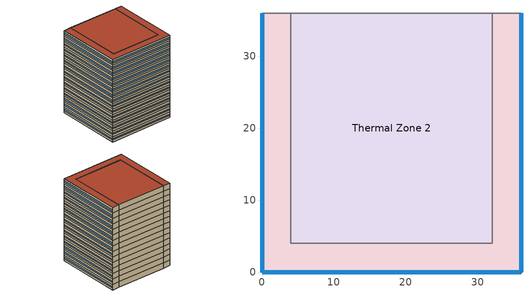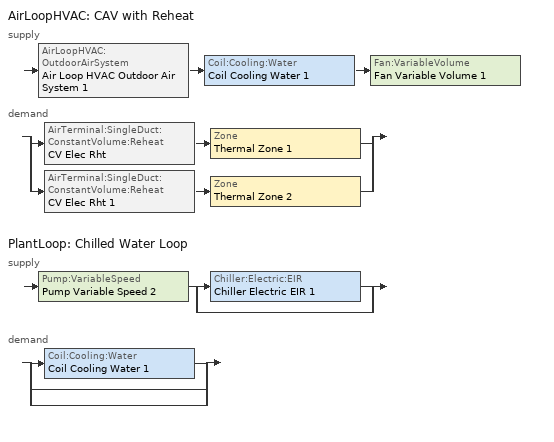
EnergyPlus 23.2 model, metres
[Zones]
Thermal Zone 1
 floor ground (ExtSlabCarpet 4in ClimateZone 1-8): 36,36 36,0 0,0 0,36 4,36 4,4 32,4 32,36 z0
 wall outside (ASHRAE 189.1-2009 ExtWall SteelFrame ClimateZone 1-3): 0,36 0,0 36,0 36,36 z12.19:15.24; 0,36 0,0 36,0 36,36 z15.24:18.29; 0,36 0,0 36,0 36,36 z18.29:21.34; 0,36 0,0 36,0 36,36 z21.34:24.38; 0,36 0,0 36,0 36,36 z24.38:27.43; 0,36 0,0 36,0 36,36 z27.43:30.48; 0,36 0,0 36,0 36,36 z30.48:33.53; 0,36 0,0 36,0 36,36 z33.53:36.58; 0,36 0,0 36,0 36,36 z3.05:6.1; 0,36 0,0 36,0 36,36 z36.58:39.62; 0,36 0,0 36,0 36,36 z39.62:42.67; 0,36 0,0 36,0 36,36 z0:3.05; 0,36 0,0 36,0 36,36 z42.67:45.72; 0,36 0,0 36,0 36,36 z6.1:9.14; 0,36 0,0 36,0 36,36 z9.14:12.19
 wall to Thermal Zone 2 (Interior Wall): 32,36 32,4 4,4 4,36 z12.19:15.24; 32,36 32,4 4,4 4,36 z15.24:18.29; 32,36 32,4 4,4 4,36 z18.29:21.34; 32,36 32,4 4,4 4,36 z0:3.05; 32,36 32,4 4,4 4,36 z21.34:24.38; 32,36 32,4 4,4 4,36 z24.38:27.43; 32,36 32,4 4,4 4,36 z27.43:30.48; 32,36 32,4 4,4 4,36 z30.48:33.53; 32,36 32,4 4,4 4,36 z3.05:6.1; 32,36 32,4 4,4 4,36 z33.53:36.58; 32,36 32,4 4,4 4,36 z36.58:39.62; 32,36 32,4 4,4 4,36 z39.62:42.67; 32,36 32,4 4,4 4,36 z42.67:45.72; 32,36 32,4 4,4 4,36 z6.1:9.14; 32,36 32,4 4,4 4,36 z9.14:12.19
 wall adiabatic (Interior Wall): 36,36 32,36 / 4,36 0,36 z12.19:15.24; 36,36 32,36 / 4,36 0,36 z15.24:18.29; 36,36 32,36 / 4,36 0,36 z18.29:21.34; 36,36 32,36 / 4,36 0,36 z21.34:24.38; 36,36 32,36 / 4,36 0,36 z24.38:27.43; 36,36 32,36 / 4,36 0,36 z27.43:30.48; 36,36 32,36 / 4,36 0,36 z0:3.05; 36,36 32,36 / 4,36 0,36 z30.48:33.53; 36,36 32,36 / 4,36 0,36 z3.05:6.1; 36,36 32,36 / 4,36 0,36 z33.53:36.58; 36,36 32,36 / 4,36 0,36 z36.58:39.62; 36,36 32,36 / 4,36 0,36 z39.62:42.67; 36,36 32,36 / 4,36 0,36 z42.67:45.72; 36,36 32,36 / 4,36 0,36 z6.1:9.14; 36,36 32,36 / 4,36 0,36 z9.14:12.19
 window (ASHRAE 189.1-2009 ExtWindow ClimateZone 3): 36,0.03 36,35.97 / 0.03,0 35.97,0 / 0,35.97 0,0.03 z13.34:14.1; 36,0.03 36,35.97 / 0.03,0 35.97,0 / 0,35.97 0,0.03 z16.38:17.15; 36,0.03 36,35.97 / 0.03,0 35.97,0 / 0,35.97 0,0.03 z19.43:20.19; 36,0.03 36,35.97 / 0.03,0 35.97,0 / 0,35.97 0,0.03 z22.48:23.24; 36,0.03 36,35.97 / 0.03,0 35.97,0 / 0,35.97 0,0.03 z25.53:26.29; 36,0.03 36,35.97 / 0.03,0 35.97,0 / 0,35.97 0,0.03 z28.57:29.34; 36,0.03 36,35.97 / 0.03,0 35.97,0 / 0,35.97 0,0.03 z31.62:32.39; 36,0.03 36,35.97 / 0.03,0 35.97,0 / 0,35.97 0,0.03 z34.67:35.43; 36,0.03 36,35.97 / 0.03,0 35.97,0 / 0,35.97 0,0.03 z4.19:4.95; 36,0.03 36,35.97 / 0.03,0 35.97,0 / 0,35.97 0,0.03 z37.72:38.48; 36,0.03 36,35.97 / 0.03,0 35.97,0 / 0,35.97 0,0.03 z40.77:41.53; 36,0.03 36,35.97 / 0.03,0 35.97,0 / 0,35.97 0,0.03 z1.14:1.91; 36,0.03 36,35.97 / 0.03,0 35.97,0 / 0,35.97 0,0.03 z43.81:44.58; 36,0.03 36,35.97 / 0.03,0 35.97,0 / 0,35.97 0,0.03 z7.24:8; 36,0.03 36,35.97 / 0.03,0 35.97,0 / 0,35.97 0,0.03 z10.29:11.05
 roof outside (ASHRAE 189.1-2009 ExtRoof IEAD ClimateZone 2-5): 36,0 36,36 32,36 32,4 4,4 4,36 0,36 0,0 z45.72
Thermal Zone 2
 floor ground (ExtSlabCarpet 4in ClimateZone 1-8): 32,36 32,4 4,4 4,36 z0
 wall adiabatic (Interior Wall): 32,36 4,36 z9.14:12.19; 32,36 4,36 z12.19:15.24; 32,36 4,36 z0:3.05; 32,36 4,36 z15.24:18.29; 32,36 4,36 z18.29:21.34; 32,36 4,36 z21.34:24.38; 32,36 4,36 z24.38:27.43; 32,36 4,36 z27.43:30.48; 32,36 4,36 z30.48:33.53; 32,36 4,36 z33.53:36.58; 32,36 4,36 z36.58:39.62; 32,36 4,36 z39.62:42.67; 32,36 4,36 z42.67:45.72; 32,36 4,36 z3.05:6.1; 32,36 4,36 z6.1:9.14
 roof outside (ASHRAE 189.1-2009 ExtRoof IEAD ClimateZone 2-5): 32,4 32,36 4,36 4,4 z45.72
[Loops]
AirLoopHVAC 'CAV with Reheat'
 supply: AirLoopHVAC:OutdoorAirSystem 'Air Loop HVAC Outdoor Air System 1' > Coil:Cooling:Water 'Coil Cooling Water 1' > Fan:VariableVolume 'Fan Variable Volume 1'
 demand: split
  | AirTerminal:SingleDuct:ConstantVolume:Reheat 'CV Elec Rht' > Zone 'Thermal Zone 1'
  | AirTerminal:SingleDuct:ConstantVolume:Reheat 'CV Elec Rht 1' > Zone 'Thermal Zone 2'
PlantLoop 'Chilled Water Loop'
 supply: Pump:VariableSpeed 'Pump Variable Speed 2' > split
  | Chiller:Electric:EIR 'Chiller Electric EIR 1'
  | bypass
 demand: split
  | Coil:Cooling:Water 'Coil Cooling Water 1'
  | bypass
  | bypass
[Building]
Building 1
[Site:Location]
WELLINGTON_NZL Design_Conditions: Latitude=-41.3; Longitude=174.78; Time Zone=12; Elevation=67
[SizingPeriod:DesignDay] Day of Month=21; DryBulb Temperature Range Modifier Type=DefaultMultipliers; Humidity Condition Type=Wetbulb; Barometric Pressure=100523; Rain Indicator=No; Snow Indicator=No; Daylight Saving Time Indicator=No
Name | Month | Day Type | Maximum DryBulb Temperature | Daily DryBulb Temperature Range | Wetbulb or DewPoint at Maximum DryBulb | Wind Speed | Wind Direction | Solar Model Indicator | ASHRAE Clear Sky Optical Depth for Beam Irradiance taub | ASHRAE Clear Sky Optical Depth for Diffuse Irradiance taud | Sky Clearness
WELLINGTON Ann Clg .4% Condns WB=>MDB | 2 | SummerDesignDay | 22 | 6 | 19.3 | 8.1 | 0 | ASHRAETau | 0.344 | 2.573
WELLINGTON Ann Htg 99.6% Condns DB | 7 | WinterDesignDay | 1.6 | 0 | 1.6 | 6.4 | 10 | ASHRAEClearSky |  |  | 0
[Material] Thickness=0.248435; Conductivity=2.44812; Thermal Absorptance=0.934002; Solar Absorptance=0.690603
Name | Roughness | Density | Specific Heat | Visible Absorptance
1/2IN Gypsum | Smooth | 784.9 | 830 | 0.4
F16 Acoustic tile | MediumSmooth | 368 | 590 | 0.3
G01a 19mm gypsum board | MediumSmooth | 800 | 1090 | 0.4
M11 100mm lightweight concrete | MediumRough | 1280 | 840 | 0.5
MAT-CC05 4 HW CONCRETE | Rough | 2240 | 836.8 | 0.85
Metal Decking | MediumSmooth | 7680 | 418.4 | 0.6
Roof Insulation [21]; Wall Insulation [33] | MediumRough | 265 | 836.8 | 0.7
Roof Membrane | VeryRough | 1121.29 | 1460 | 0.7
[Material:NoMass] Roughness=Smooth; Thermal Resistance=0.1; Thermal Absorptance=0.934002; Solar Absorptance=0.690603
Name | Visible Absorptance
CP02 CARPET PAD | 0.8
MAT-SHEATH | 0.7
[Material:AirGap]
Name | Thermal Resistance
F04 Wall air space resistance | 0.15
F05 Ceiling air space resistance | 0.18
[WindowMaterial:Glazing]
Theoretical Glass [202]: Optical Data Type=SpectralAverage; Thickness=0.003; Solar Transmittance at Normal Incidence=0.2325; Front Side Solar Reflectance at Normal Incidence=0.7175; Back Side Solar Reflectance at Normal Incidence=0; Visible Transmittance at Normal Incidence=0.3192; Front Side Visible Reflectance at Normal Incidence=0.6308; Back Side Visible Reflectance at Normal Incidence=0; Infrared Transmittance at Normal Incidence=0; Front Side Infrared Hemispherical Emissivity=0.9; Back Side Infrared Hemispherical Emissivity=0.9; Conductivity=0.0192; Dirt Correction Factor for Solar and Visible Transmittance=1; Solar Diffusing=No
[WindowMaterial:Blind]
Window Material Blind 1: Slat Orientation=Horizontal; Slat Width=0.025; Slat Separation=0.01875; Slat Thickness=0.001; Slat Angle=45; Slat Conductivity=221; Slat Beam Solar Transmittance=0; Front Side Slat Beam Solar Reflectance=0.5; Back Side Slat Beam Solar Reflectance=0.5; Slat Diffuse Solar Transmittance=0; Front Side Slat Diffuse Solar Reflectance=0.5; Back Side Slat Diffuse Solar Reflectance=0.5; Slat Beam Visible Transmittance=0; Front Side Slat Beam Visible Reflectance=0.5; Back Side Slat Beam Visible Reflectance=0.5; Slat Diffuse Visible Transmittance=0; Front Side Slat Diffuse Visible Reflectance=0.5; Back Side Slat Diffuse Visible Reflectance=0.5; Slat Infrared Hemispherical Transmittance=0; Front Side Slat Infrared Hemispherical Emissivity=0.9; Back Side Slat Infrared Hemispherical Emissivity=0.9; Blind to Glass Distance=0.05; Blind Top Opening Multiplier=0.5; Blind Bottom Opening Multiplier=0.5; Blind Left Side Opening Multiplier=0.5; Blind Right Side Opening Multiplier=0.5; Minimum Slat Angle=0; Maximum Slat Angle=180
[Construction]
ASHRAE 189.1-2009 ExtWindow ClimateZone 3 - With Shade: Theoretical Glass [202], Window Material Blind 1
ASHRAE 189.1-2009 ExtRoof IEAD ClimateZone 2-5: Roof Membrane, Roof Insulation [21], Metal Decking
ASHRAE 189.1-2009 ExtWall SteelFrame ClimateZone 1-3: MAT-SHEATH, Wall Insulation [33], 1/2IN Gypsum
ASHRAE 189.1-2009 ExtWindow ClimateZone 3: Theoretical Glass [202]
ExtSlabCarpet 4in ClimateZone 1-8: MAT-CC05 4 HW CONCRETE, CP02 CARPET PAD
Interior Ceiling: M11 100mm lightweight concrete, F05 Ceiling air space resistance, F16 Acoustic tile
Interior Floor: F16 Acoustic tile, F05 Ceiling air space resistance, M11 100mm lightweight concrete
Interior Wall: G01a 19mm gypsum board, F04 Wall air space resistance, G01a 19mm gypsum board
[Zone] Part of Total Floor Area=Yes
Name | Floor Area
Thermal Zone 1 | 6000
Thermal Zone 2 | 13440
[WindowShadingControl] Zone=Thermal Zone 1; Shading Type=InteriorBlind; Construction with Shading=ASHRAE 189.1-2009 ExtWindow ClimateZone 3 - With Shade; Shading Control Type=OnIfHighSolarOnWindow; Setpoint=50; Shading Control Is Scheduled=NO; Glare Control Is Active=NO; Type of Slat Angle Control for Blinds=FixedSlatAngle; Multiple Surface Control Type=Group
Name | Fenestration Surface 1 | Fenestration Surface 2 | Fenestration Surface 3 | Fenestration Surface 4 | Fenestration Surface 5 | Fenestration Surface 6 | Fenestration Surface 7 | Fenestration Surface 8 | Fenestration Surface 9 | Fenestration Surface 10
INCIDENT SOLAR ON BLIND-Thermal Zone 1_G2 | Sub Surface 23 | Sub Surface 24 | Sub Surface 20 | Sub Surface 21 | Sub Surface 19 | Sub Surface 16 | Sub Surface 17 | Sub Surface 18 | Sub Surface 14 | Sub Surface 13
INCIDENT SOLAR ON BLIND-Thermal Zone 1_G3 | Sub Surface 15 | Sub Surface 10 | Sub Surface 11 | Sub Surface 12 | Sub Surface 40 | Sub Surface 41 | Sub Surface 42 | Sub Surface 7 | Sub Surface 8 | Sub Surface 9
INCIDENT SOLAR ON BLIND-Thermal Zone 1_G4 | Sub Surface 5 | Sub Surface 4 | Sub Surface 6 | Sub Surface 44 | Sub Surface 1 | Sub Surface 2 | Sub Surface 3 | Sub Surface 43 | Sub Surface 45 | Sub Surface 38
INCIDENT SOLAR ON BLIND-Thermal Zone 1_G5 | Sub Surface 37 | Sub Surface 39 | Sub Surface 34 | Sub Surface 35 | Sub Surface 36
INCIDENT SOLAR ON BLIND-Thermal Zone 1 | Sub Surface 32 | Sub Surface 31 | Sub Surface 33 | Sub Surface 28 | Sub Surface 29 | Sub Surface 30 | Sub Surface 25 | Sub Surface 26 | Sub Surface 27 | Sub Surface 22
[InternalMass]
Name | Construction | Zone or ZoneList | Surface Area
Merged Surface 10 - Surface 31; Merged Surface 100 - Surface 121; Merged Surface 130 - Surface 151; Merged Surface 160 - Surface 181; Merged Surface 190 - Surface 211; Merged Surface 220 - Surface 241; Merged Surface 250 - Surface 271; Merged Surface 280 - Surface 301; Merged Surface 310 - Surface 331; Merged Surface 340 - Surface 361; Merged Surface 370 - Surface 391; Merged Surface 40 - Surface 61; Merged Surface 400 - Surface 421; Merged Surface 70 - Surface 91 | Interior Ceiling | Thermal Zone 1 | 400
Merged Surface 101 - Surface 76 | Interior Floor | Thermal Zone 2 | 896
Merged Surface 106 - Surface 131; Merged Surface 136 - Surface 161; Merged Surface 16 - Surface 41; Merged Surface 166 - Surface 191; Merged Surface 196 - Surface 221; Merged Surface 226 - Surface 251; Merged Surface 256 - Surface 281; Merged Surface 286 - Surface 311; Merged Surface 316 - Surface 341; Merged Surface 346 - Surface 371; Merged Surface 376 - Surface 401; Merged Surface 406 - Surface 431; Merged Surface 46 - Surface 71 | Interior Ceiling | Thermal Zone 2 | 896
[People] Number of People Calculation Method=People; Number of People=18.3848; Fraction Radiant=0.3; Activity Level Schedule=SmallHotel Activity
Name | Zone or ZoneList or Space or SpaceList | Number of People Schedule | People per Floor Area
Corridor_People | Thermal Zone 2 | Corridor_Occupancy_Schedule | 0.01
GuestRoom_People | Thermal Zone 1 | Guestroom_Occupancy_Schedule | 0.04
[Lights] Fraction Replaceable=1; EndUse Subcategory=General
Name | Zone or ZoneList or Space or SpaceList | Schedule | Design Level Calculation Method | Watts per Zone Floor Area | Lighting Level
GuestRooms_Lights | Thermal Zone 1 | Lighting Schedule | Watts/Area | 1
Corridors_Lights | Thermal Zone 2 | Lighting Schedule | Watts/Area | 1
189.1-2009 - SmHotel - GuestRoom - CZ1-3 Lights 1; 189.1-2009 - SmHotel - GuestRoom - CZ1-3 Lights 10; 189.1-2009 - SmHotel - GuestRoom - CZ1-3 Lights 11; 189.1-2009 - SmHotel - GuestRoom - CZ1-3 Lights 12; 189.1-2009 - SmHotel - GuestRoom - CZ1-3 Lights 13; 189.1-2009 - SmHotel - GuestRoom - CZ1-3 Lights 14; 189.1-2009 - SmHotel - GuestRoom - CZ1-3 Lights 15; 189.1-2009 - SmHotel - GuestRoom - CZ1-3 Lights 2; 189.1-2009 - SmHotel - GuestRoom - CZ1-3 Lights 3; 189.1-2009 - SmHotel - GuestRoom - CZ1-3 Lights 4; 189.1-2009 - SmHotel - GuestRoom - CZ1-3 Lights 5; 189.1-2009 - SmHotel - GuestRoom - CZ1-3 Lights 6; 189.1-2009 - SmHotel - GuestRoom - CZ1-3 Lights 7; 189.1-2009 - SmHotel - GuestRoom - CZ1-3 Lights 8; 189.1-2009 - SmHotel - GuestRoom - CZ1-3 Lights 9 | Thermal Zone 1 | SmallHotel GuestRoom Light | LightingLevel |  | 4262.51
189.1-2009 - SmHotel - Corridor - CZ1-3 Lights 1; 189.1-2009 - SmHotel - Corridor - CZ1-3 Lights 10; 189.1-2009 - SmHotel - Corridor - CZ1-3 Lights 11; 189.1-2009 - SmHotel - Corridor - CZ1-3 Lights 12; 189.1-2009 - SmHotel - Corridor - CZ1-3 Lights 13; 189.1-2009 - SmHotel - Corridor - CZ1-3 Lights 14; 189.1-2009 - SmHotel - Corridor - CZ1-3 Lights 15; 189.1-2009 - SmHotel - Corridor - CZ1-3 Lights 2; 189.1-2009 - SmHotel - Corridor - CZ1-3 Lights 3; 189.1-2009 - SmHotel - Corridor - CZ1-3 Lights 4; 189.1-2009 - SmHotel - Corridor - CZ1-3 Lights 5; 189.1-2009 - SmHotel - Corridor - CZ1-3 Lights 6; 189.1-2009 - SmHotel - Corridor - CZ1-3 Lights 7; 189.1-2009 - SmHotel - Corridor - CZ1-3 Lights 8; 189.1-2009 - SmHotel - Corridor - CZ1-3 Lights 9 | Thermal Zone 2 | SmallHotel Bldg Light | LightingLevel |  | 4340.01
[ElectricEquipment] EndUse Subcategory=General
Name | Zone or ZoneList or Space or SpaceList | Schedule | Design Level Calculation Method | Design Level
GuestRooms_Plugs | Thermal Zone 1 | PlugLoad Schedule | Watts/Area
Corridors_Plugs | Thermal Zone 2 | PlugLoad Schedule | Watts/Area
189.1-2009 - SmHotel - GuestRoom - CZ1-3 Electric Equipment 1; 189.1-2009 - SmHotel - GuestRoom - CZ1-3 Electric Equipment 10; 189.1-2009 - SmHotel - GuestRoom - CZ1-3 Electric Equipment 11; 189.1-2009 - SmHotel - GuestRoom - CZ1-3 Electric Equipment 12; 189.1-2009 - SmHotel - GuestRoom - CZ1-3 Electric Equipment 13; 189.1-2009 - SmHotel - GuestRoom - CZ1-3 Electric Equipment 14; 189.1-2009 - SmHotel - GuestRoom - CZ1-3 Electric Equipment 15; 189.1-2009 - SmHotel - GuestRoom - CZ1-3 Electric Equipment 2; 189.1-2009 - SmHotel - GuestRoom - CZ1-3 Electric Equipment 3; 189.1-2009 - SmHotel - GuestRoom - CZ1-3 Electric Equipment 4; 189.1-2009 - SmHotel - GuestRoom - CZ1-3 Electric Equipment 5; 189.1-2009 - SmHotel - GuestRoom - CZ1-3 Electric Equipment 6; 189.1-2009 - SmHotel - GuestRoom - CZ1-3 Electric Equipment 7; 189.1-2009 - SmHotel - GuestRoom - CZ1-3 Electric Equipment 8; 189.1-2009 - SmHotel - GuestRoom - CZ1-3 Electric Equipment 9 | Thermal Zone 1 | SmallHotel GuestRoom Equip | EquipmentLevel | 2927.78
[ZoneInfiltration:DesignFlowRate] Design Flow Rate Calculation Method=Flow/Zone
Name | Zone or ZoneList or Space or SpaceList | Schedule | Design Flow Rate
Infiltration_GuestRooms | Thermal Zone 1 | DynamicInfiltrationSchedule
Infiltration_Corridors | Thermal Zone 2 | DynamicInfiltrationSchedule
189.1-2009 - SmHotel - GuestRoom - CZ1-3 Infiltration 1; 189.1-2009 - SmHotel - GuestRoom - CZ1-3 Infiltration 10; 189.1-2009 - SmHotel - GuestRoom - CZ1-3 Infiltration 11; 189.1-2009 - SmHotel - GuestRoom - CZ1-3 Infiltration 12; 189.1-2009 - SmHotel - GuestRoom - CZ1-3 Infiltration 13; 189.1-2009 - SmHotel - GuestRoom - CZ1-3 Infiltration 14; 189.1-2009 - SmHotel - GuestRoom - CZ1-3 Infiltration 15; 189.1-2009 - SmHotel - GuestRoom - CZ1-3 Infiltration 2; 189.1-2009 - SmHotel - GuestRoom - CZ1-3 Infiltration 3; 189.1-2009 - SmHotel - GuestRoom - CZ1-3 Infiltration 4; 189.1-2009 - SmHotel - GuestRoom - CZ1-3 Infiltration 5; 189.1-2009 - SmHotel - GuestRoom - CZ1-3 Infiltration 6; 189.1-2009 - SmHotel - GuestRoom - CZ1-3 Infiltration 8; 189.1-2009 - SmHotel - GuestRoom - CZ1-3 Infiltration 9 | Thermal Zone 1 | SmallHotel Infil Half On | 0.0994992
189.1-2009 - SmHotel - GuestRoom - CZ1-3 Infiltration 7 | Thermal Zone 1 | SmallHotel Infil Half On | 0.220403
189.1-2009 - SmHotel - Corridor - CZ1-3 Infiltration 1; 189.1-2009 - SmHotel - Corridor - CZ1-3 Infiltration 10; 189.1-2009 - SmHotel - Corridor - CZ1-3 Infiltration 11; 189.1-2009 - SmHotel - Corridor - CZ1-3 Infiltration 12; 189.1-2009 - SmHotel - Corridor - CZ1-3 Infiltration 13; 189.1-2009 - SmHotel - Corridor - CZ1-3 Infiltration 14; 189.1-2009 - SmHotel - Corridor - CZ1-3 Infiltration 15; 189.1-2009 - SmHotel - Corridor - CZ1-3 Infiltration 2; 189.1-2009 - SmHotel - Corridor - CZ1-3 Infiltration 3; 189.1-2009 - SmHotel - Corridor - CZ1-3 Infiltration 4; 189.1-2009 - SmHotel - Corridor - CZ1-3 Infiltration 5; 189.1-2009 - SmHotel - Corridor - CZ1-3 Infiltration 6; 189.1-2009 - SmHotel - Corridor - CZ1-3 Infiltration 8; 189.1-2009 - SmHotel - Corridor - CZ1-3 Infiltration 9 | Thermal Zone 2 | SmallHotel Infil Half On | 0
189.1-2009 - SmHotel - Corridor - CZ1-3 Infiltration 7 | Thermal Zone 2 | SmallHotel Infil Half On | 0.270825
[DesignSpecification:OutdoorAir] Outdoor Air Method=Sum; Outdoor Air Flow per Zone=0; Outdoor Air Flow Air Changes per Hour=0
Name | Outdoor Air Flow per Person | Outdoor Air Flow per Zone Floor Area
189.1-2009 - SmHotel - GuestRoom - CZ1-3 Ventilation | 0.00707921 | 0
189.1-2009 - SmHotel - Corridor - CZ1-3 Ventilation | 0 | 0.000254
[DesignSpecification:ZoneAirDistribution] Zone Air Distribution Effectiveness in Cooling Mode=1; Zone Air Distribution Effectiveness in Heating Mode=1
Thermal Zone 1 Design Spec Zone Air Dist; Thermal Zone 2 Design Spec Zone Air Dist
[Sizing:Zone] Zone Cooling Design Supply Air Temperature Input Method=SupplyAirTemperature; Zone Cooling Design Supply Air Temperature=14; Zone Cooling Design Supply Air Temperature Difference=11.11; Zone Heating Design Supply Air Temperature Input Method=SupplyAirTemperature; Zone Heating Design Supply Air Temperature=40; Zone Heating Design Supply Air Temperature Difference=11.11; Zone Cooling Design Supply Air Humidity Ratio=0.0085; Zone Heating Design Supply Air Humidity Ratio=0.008; Cooling Design Air Flow Method=DesignDay; Cooling Design Air Flow Rate=0; Cooling Minimum Air Flow per Zone Floor Area=0.000762; Cooling Minimum Air Flow=0; Cooling Minimum Air Flow Fraction=0; Heating Design Air Flow Method=DesignDay; Heating Design Air Flow Rate=0; Heating Maximum Air Flow per Zone Floor Area=0.002032; Heating Maximum Air Flow=0.141576; Heating Maximum Air Flow Fraction=0.3; Account for Dedicated Outdoor Air System=No; Dedicated Outdoor Air System Control Strategy=NeutralSupplyAir; Dedicated Outdoor Air Low Setpoint Temperature for Design=autosize; Dedicated Outdoor Air High Setpoint Temperature for Design=autosize; Zone Load Sizing Method=Sensible Load Only No Latent Load; Zone Latent Cooling Design Supply Air Humidity Ratio Input Method=HumidityRatioDifference; Zone Cooling Design Supply Air Humidity Ratio Difference=0.005; Zone Latent Heating Design Supply Air Humidity Ratio Input Method=HumidityRatioDifference; Zone Humidification Design Supply Air Humidity Ratio Difference=0.005
Name | Design Specification Outdoor Air Object | Design Specification Zone Air Distribution Object
Thermal Zone 1 | 189.1-2009 - SmHotel - GuestRoom - CZ1-3 Ventilation | Thermal Zone 1 Design Spec Zone Air Dist
Thermal Zone 2 | 189.1-2009 - SmHotel - Corridor - CZ1-3 Ventilation | Thermal Zone 2 Design Spec Zone Air Dist
[Sizing:System]
CAV with Reheat: Type of Load to Size On=Sensible; Design Outdoor Air Flow Rate=Autosize; Central Heating Maximum System Air Flow Ratio=0.3; Preheat Design Temperature=7; Preheat Design Humidity Ratio=0.008; Precool Design Temperature=20; Precool Design Humidity Ratio=0.008; Central Cooling Design Supply Air Temperature=20; Central Heating Design Supply Air Temperature=20; Type of Zone Sum to Use=NonCoincident; 100 Outdoor Air in Cooling=Yes; 100 Outdoor Air in Heating=Yes; Central Cooling Design Supply Air Humidity Ratio=0.0085; Central Heating Design Supply Air Humidity Ratio=0.008; Cooling Supply Air Flow Rate Method=DesignDay; Cooling Supply Air Flow Rate=0; Cooling Supply Air Flow Rate Per Floor Area=0.00996765; Cooling Fraction of Autosized Cooling Supply Air Flow Rate=1; Cooling Supply Air Flow Rate Per Unit Cooling Capacity=3.94755e-05; Heating Supply Air Flow Rate Method=DesignDay; Heating Supply Air Flow Rate=0; Heating Supply Air Flow Rate Per Floor Area=0.00996765; Heating Fraction of Autosized Heating Supply Air Flow Rate=1; Heating Fraction of Autosized Cooling Supply Air Flow Rate=1; Heating Supply Air Flow Rate Per Unit Heating Capacity=3.15882e-05; System Outdoor Air Method=ZoneSum; Zone Maximum Outdoor Air Fraction=1; Cooling Design Capacity Method=CoolingDesignCapacity; Cooling Design Capacity=Autosize; Cooling Design Capacity Per Floor Area=234.7; Fraction of Autosized Cooling Design Capacity=1; Heating Design Capacity Method=HeatingDesignCapacity; Heating Design Capacity=Autosize; Heating Design Capacity Per Floor Area=157; Fraction of Autosized Heating Design Capacity=1; Central Cooling Capacity Control Method=OnOff
[Sizing:Plant]
Chilled Water Loop: Loop Type=Cooling; Design Loop Exit Temperature=7.22; Loop Design Temperature Difference=6.67; Sizing Option=NonCoincident; Zone Timesteps in Averaging Window=1; Coincident Sizing Factor Mode=None
[ZoneControl:Thermostat]
Name | Zone or ZoneList | Control Type Schedule | Control 1
Thermal Zone 1 Thermostat | Thermal Zone 1 | Thermal Zone 1 Thermostat Schedule | Thermal Zone 1 Thermostat
Thermal Zone 2 Thermostat | Thermal Zone 2 | Thermal Zone 2 Thermostat Schedule | Thermal Zone 2 Thermostat
[ThermostatSetpoint:DualSetpoint]
Name | Heating Setpoint Temperature Schedule | Cooling Setpoint Temperature Schedule
Thermal Zone 1 Thermostat | HTGSETP_SCH_TZ1 | CLGSETP_SCH_TZ1
Thermal Zone 2 Thermostat | HTGSETP_SCH_TZ2 | CLGSETP_SCH_TZ2
[AirTerminal:SingleDuct:ConstantVolume:Reheat] Availability Schedule=Always On Discrete hvac_library; Maximum Air Flow Rate=Autosize; Maximum Hot Water or Steam Flow Rate=Autosize; Minimum Hot Water or Steam Flow Rate=0; Convergence Tolerance=0.001; Maximum Reheat Air Temperature=35
Name | Reheat Coil
CV Elec Rht | CV Elec Rht Coil
CV Elec Rht 1 | CV Elec Rht Coil 1
[Zone equipment]
Thermal Zone 1: CV Elec Rht
Thermal Zone 2: CV Elec Rht 1
[Fan:VariableVolume]
Fan Variable Volume 1: Availability Schedule=Always On Discrete; Fan Total Efficiency=0.6045; Pressure Rise=500; Maximum Flow Rate=AutoSize; Fan Power Minimum Flow Rate Input Method=FixedFlowRate; Fan Power Minimum Flow Fraction=0; Fan Power Minimum Air Flow Rate=0.135; Motor Efficiency=0.93; Motor In Airstream Fraction=1; Fan Power Coefficient 1=0.0407599; Fan Power Coefficient 2=0.088045; Fan Power Coefficient 3=-0.0729261; Fan Power Coefficient 4=0.94374; Fan Power Coefficient 5=0
[Coil:Cooling:Water]
Coil Cooling Water 1: Availability Schedule=Always On Discrete; Design Water Flow Rate=Autosize; Design Air Flow Rate=Autosize; Design Inlet Water Temperature=Autosize; Design Inlet Air Temperature=Autosize; Design Outlet Air Temperature=Autosize; Design Inlet Air Humidity Ratio=Autosize; Design Outlet Air Humidity Ratio=Autosize; Type of Analysis=SimpleAnalysis; Heat Exchanger Configuration=CrossFlow
[Coil:Heating:Electric] Availability Schedule=Always On Discrete hvac_library; Efficiency=1; Nominal Capacity=Autosize
CV Elec Rht Coil; CV Elec Rht Coil 1
[Controller:WaterCoil]
Controller Water Coil 2: Control Variable=Temperature; Action=Reverse; Actuator Variable=Flow; Controller Convergence Tolerance=Autosize; Maximum Actuated Flow=Autosize; Minimum Actuated Flow=0
[Controller:OutdoorAir]
Controller Outdoor Air 1: Minimum Outdoor Air Flow Rate=0; Maximum Outdoor Air Flow Rate=Autosize; Economizer Control Type=NoEconomizer; Economizer Control Action Type=ModulateFlow; Economizer Maximum Limit DryBulb Temperature=28; Economizer Maximum Limit Enthalpy=64000; Economizer Minimum Limit DryBulb Temperature=-100; Lockout Type=NoLockout; Minimum Limit Type=FixedMinimum; Mechanical Ventilation Controller=Controller Mechanical Ventilation 1; High Humidity Control=No; Control High Indoor Humidity Based on Outdoor Humidity Ratio=Yes; Heat Recovery Bypass Control Type=BypassWhenWithinEconomizerLimits
[Controller:MechanicalVentilation]
Controller Mechanical Ventilation 1: Availability Schedule=Always On Discrete; Demand Controlled Ventilation=No; System Outdoor Air Method=ZoneSum; Zone or ZoneList 1=Thermal Zone 1; Design Specification Outdoor Air Object Name 1=189.1-2009 - SmHotel - GuestRoom - CZ1-3 Ventilation; Design Specification Zone Air Distribution Object Name 1=Thermal Zone 1 Design Spec Zone Air Dist; Zone or ZoneList 2=Thermal Zone 2; Design Specification Outdoor Air Object Name 2=189.1-2009 - SmHotel - Corridor - CZ1-3 Ventilation; Design Specification Zone Air Distribution Object Name 2=Thermal Zone 2 Design Spec Zone Air Dist
[AirLoopHVAC]
CAV with Reheat: Design Supply Air Flow Rate=AutoSize
[Pump:VariableSpeed]
Pump Variable Speed 2: Design Maximum Flow Rate=Autosize; Design Pump Head=179352; Design Power Consumption=Autosize; Motor Efficiency=0.9; Fraction of Motor Inefficiencies to Fluid Stream=0; Coefficient 1 of the Part Load Performance Curve=0; Coefficient 2 of the Part Load Performance Curve=1; Coefficient 3 of the Part Load Performance Curve=0; Coefficient 4 of the Part Load Performance Curve=0; Design Minimum Flow Rate=0; Pump Control Type=Intermittent; Skin Loss Radiative Fraction=0.5; Design Power Sizing Method=PowerPerFlowPerPressure; Design Electric Power per Unit Flow Rate=348701.1; Design Shaft Power per Unit Flow Rate per Unit Head=1.28205; Design Minimum Flow Rate Fraction=0
[Chiller:Electric:EIR]
Chiller Electric EIR 1: Reference Capacity=Autosize; Reference COP=5.5; Reference Leaving Chilled Water Temperature=7.5; Reference Entering Condenser Fluid Temperature=29.4; Reference Chilled Water Flow Rate=Autosize; Reference Condenser Fluid Flow Rate=Autosize; Cooling Capacity Function of Temperature Curve=Curve Biquadratic 1; Electric Input to Cooling Output Ratio Function of Temperature Curve=Curve Biquadratic 2; Electric Input to Cooling Output Ratio Function of Part Load Ratio Curve=Curve Quadratic 1; Minimum Part Load Ratio=0.1; Maximum Part Load Ratio=1; Optimum Part Load Ratio=1; Minimum Unloading Ratio=0.2; Condenser Type=AirCooled; Condenser Fan Power Ratio=0; Fraction of Compressor Electric Consumption Rejected by Condenser=1; Leaving Chilled Water Lower Temperature Limit=2; Chiller Flow Mode=NotModulated; Sizing Factor=1; EndUse Subcategory=General
[PlantLoop]
Chilled Water Loop: Fluid Type=Water; Plant Equipment Operation Scheme=Chilled Water Loop Operation Schemes; Maximum Loop Temperature=100; Minimum Loop Temperature=0; Maximum Loop Flow Rate=Autosize; Minimum Loop Flow Rate=0; Plant Loop Volume=Autocalculate; Load Distribution Scheme=Optimal; Plant Loop Demand Calculation Scheme=SingleSetpoint
[PlantEquipmentList]
Chilled Water Loop Cooling Equipment List: Chiller Electric EIR 1
[PlantEquipmentOperation:CoolingLoad]
Chilled Water Loop Cooling Operation Scheme: Load Range 1 Lower Limit=0; Load Range 1 Upper Limit=1000000000; Range 1 Equipment List=Chilled Water Loop Cooling Equipment List
[PlantEquipmentOperationSchemes]
Chilled Water Loop Operation Schemes: Control Scheme 1=Chilled Water Loop Cooling Operation Scheme; Control Scheme 1 Schedule=Always On Discrete
[AvailabilityManager:Scheduled] Schedule=Always On Discrete
CAV with Reheat Availability Manager; Air Loop HVAC Outdoor Air System 1 Availability Manager
[SetpointManager:Scheduled] Control Variable=Temperature
Name | Schedule
Scheduled Deck Temp | Deck Temperature
Scheduled CHW Temp | Chilled Water Temperature
[SetpointManager:MixedAir] Control Variable=Temperature
Node 10 OS Default SPM; Node 11 OS Default SPM
[PythonPlugin:SearchPaths]
EnergyEconomics_Plugin_1: Add Current Working Directory to Search Path=Yes; Add Input File Directory to Search Path=Yes; Add epin Environment Variable to Search Path=Yes; Search Path 1=C:/Users/wanimh/PyCharmProjects/pythonProject/.venv/Scripts
[PythonPlugin:Instance]
ManyObjectiveOptimization: Run During Warmup Days=No; Python Module=SixSigma; Plugin Class=AllEnergyMeasures
[PythonPlugin:Variables]
Name | Variable Name 1 | Variable Name 2 | Variable Name 3 | Variable Name 4 | Variable Name 5 | Variable Name 6 | Variable Name 7 | Variable Name 8 | Variable Name 9 | Variable Name 10
GlobalVariables7 | Surface_1_Interior_Heat_Transfer_Coefficient | Surface_1_Exterior_Heat_Transfer_Coefficient
GlobalVariables6 | InfiltrationRateGuestRooms | InfiltrationRateCorridors | Infiltration_GuestRooms | Infiltration_Corridors | Guestroom Occupancy | Corridor Occupancy
GlobalVariables5 | LightingPowerDensityCorridors | LightingPowerDensityGuestRooms | GuestRooms | Corridors | GuestRooms_Lights | Corridors_Lights | PlugLoadPowerDensityGuestRooms | PlugLoadPowerDensityCorridors | GuestRooms_Plugs | Corridors_Plugs
GlobalVariables2 | Sub_Surface_17_Shading_Deploy_Status | Sub_Surface_18_Shading_Deploy_Status | Sub_Surface_19_Shading_Deploy_Status | Sub_Surface_20_Shading_Deploy_Status | Sub_Surface_21_Shading_Deploy_Status | Sub_Surface_22_Shading_Deploy_Status | Sub_Surface_23_Shading_Deploy_Status | Sub_Surface_24_Shading_Deploy_Status | Sub_Surface_25_Shading_Deploy_Status | Sub_Surface_26_Shading_Deploy_Status
GlobalVariables3 | Sub_Surface_27_Shading_Deploy_Status | Sub_Surface_28_Shading_Deploy_Status | Sub_Surface_29_Shading_Deploy_Status | Sub_Surface_30_Shading_Deploy_Status | Sub_Surface_31_Shading_Deploy_Status | Sub_Surface_33_Shading_Deploy_Status | Sub_Surface_34_Shading_Deploy_Status | Sub_Surface_35_Shading_Deploy_Status | Sub_Surface_36_Shading_Deploy_Status | Sub_Surface_37_Shading_Deploy_Status
GlobalVariables4 | Sub_Surface_38_Shading_Deploy_Status | Sub_Surface_39_Shading_Deploy_Status | Sub_Surface_40_Shading_Deploy_Status | Sub_Surface_41_Shading_Deploy_Status | Sub_Surface_42_Shading_Deploy_Status | Sub_Surface_43_Shading_Deploy_Status | Sub_Surface_44_Shading_Deploy_Status | Sub_Surface_45_Shading_Deploy_Status
GlobalVariables1 | Sub_Surface_9_Shading_Deploy_Status | Sub_Surface_3_Shading_Deploy_Status | Sub_Surface_4_Shading_Deploy_Status | Sub_Surface_10_Shading_Deploy_Status | Sub_Surface_11_Shading_Deploy_Status | Sub_Surface_12_Shading_Deploy_Status | Sub_Surface_13_Shading_Deploy_Status | Sub_Surface_14_Shading_Deploy_Status | Sub_Surface_15_Shading_Deploy_Status | Sub_Surface_16_Shading_Deploy_Status
GlobalVariables | Heating Setpoint | Cooling Setpoint | Sub_Surface_1_Shading_Deploy_Status | IncidentAngle | Sub_Surface_2_Shading_Deploy_Status | Sub_Surface_32_Shading_Deploy_Status | Sub_Surface_5_Shading_Deploy_Status | Sub_Surface_6_Shading_Deploy_Status | Sub_Surface_7_Shading_Deploy_Status | Sub_Surface_8_Shading_Deploy_Status
[PythonPlugin:OutputVariable] Type of Data in Variable=Averaged; Update Frequency=ZoneTimestep
Name | Python Plugin Variable | Units
GuestRoomOccupancy | Guestroom Occupancy
CorridorOccupancy | Corridor Occupancy
Lighting Power Density TZ-1 | LightingPowerDensityGuestRooms
Lighting Power Density TZ-2 | LightingPowerDensityCorridors
Electric Plug Load Density TZ-1 | PlugLoadPowerDensityGuestRooms
Electric Plug Load Density TZ-2 | PlugLoadPowerDensityCorridors
Shading Control Status9 | Sub_Surface_9_Shading_Deploy_Status
Shading Control Status3 | Sub_Surface_3_Shading_Deploy_Status
Shading Control Status4 | Sub_Surface_4_Shading_Deploy_Status
Shading Control Status10 | Sub_Surface_10_Shading_Deploy_Status
Shading Control Status11 | Sub_Surface_11_Shading_Deploy_Status
Shading Control Status12 | Sub_Surface_12_Shading_Deploy_Status
Shading Control Status13 | Sub_Surface_13_Shading_Deploy_Status
Shading Control Status14 | Sub_Surface_14_Shading_Deploy_Status
Shading Control Status15 | Sub_Surface_15_Shading_Deploy_Status
Shading Control Status16 | Sub_Surface_16_Shading_Deploy_Status
Shading Control Status5 | Sub_Surface_5_Shading_Deploy_Status
Shading Control Status6 | Sub_Surface_6_Shading_Deploy_Status
Shading Control Status7 | Sub_Surface_7_Shading_Deploy_Status
Shading Control Status8 | Sub_Surface_8_Shading_Deploy_Status
Shading Control Status2 | Sub_Surface_2_Shading_Deploy_Status
Shading Control Status32 | Sub_Surface_32_Shading_Deploy_Status
Shading Control Status1 | Sub_Surface_1_Shading_Deploy_Status
Sub Surface Incident Angle | IncidentAngle | deg
HeatingSetpointOutput | Heating Setpoint
CoolingSetpointOutput | Cooling Setpoint
[Schedule:Day:Interval]
SmallHotel GuestRoom Light Default Schedule: No, 01:00, 0.22, 02:00, 0.17, 05:00, 0.11, 06:00, 0.22, 07:00, 0.44, 08:00, 0.56, 10:00, 0.44, 18:00, 0.28, 19:00, 0.67, 20:00, 0.89, 21:00, 1, 22:00, 0.89, 23:00, 0.67, 24:00, 0.33
SmallHotel GuestRoom Light Rule 1 Day Schedule: No, 02:00, 0.26, 06:00, 0.11, 08:00, 0.41, 10:00, 0.56, 11:00, 0.41, 18:00, 0.33, 19:00, 0.85, 22:00, 1, 23:00, 0.85, 24:00, 0.41
SmallHotel GuestRoom Light Summer Design Day; SmallHotel Bldg Light Summer Design Day; SmallHotel GuestRoom Equip Summer Design Day: No, 24:00, 1
SmallHotel GuestRoom Light Winter Design Day; SmallHotel Bldg Light Winter Design Day; SmallHotel GuestRoom Equip Winter Design Day: No, 24:00, 0
SmallHotel Bldg Light Default Schedule: No, 01:00, 0.2, 02:00, 0.15, 05:00, 0.1, 06:00, 0.2, 07:00, 0.4, 08:00, 0.5, 10:00, 0.4, 18:00, 0.25, 19:00, 0.6, 20:00, 0.8, 21:00, 0.9, 22:00, 0.8, 23:00, 0.6, 24:00, 0.3
SmallHotel Bldg Light Rule 2 Day Schedule: No, 02:00, 0.2, 06:00, 0.1, 08:00, 0.3, 10:00, 0.4, 11:00, 0.3, 18:00, 0.25, 19:00, 0.6, 22:00, 0.7, 23:00, 0.6, 24:00, 0.3
SmallHotel Bldg Light Rule 1 Day Schedule: No, 02:00, 0.3, 06:00, 0.2, 07:00, 0.3, 09:00, 0.4, 13:00, 0.3, 18:00, 0.2, 19:00, 0.5, 20:00, 0.7, 21:00, 0.8, 22:00, 0.6, 23:00, 0.5, 24:00, 0.3
Chilled Water Temperature Default; Chilled Water Temperature Summer Design Day; Chilled Water Temperature Winter Design Day: No, 24:00, 6.7
Deck Temperature Default; Deck Temperature Summer Design Day; Deck Temperature Winter Design Day: No, 24:00, 12.8
SmallHotel Activity Default Schedule: Average, 24:00, 120
SmallHotel Activity Summer Design Day; SmallHotel Activity Winter Design Day: No, 24:00, 120
SmallHotel GuestRoom Equip Default Schedule: No, 06:00, 0.2, 07:00, 0.62, 08:00, 0.9, 10:00, 0.43, 17:00, 0.26, 19:00, 0.51, 20:00, 0.49, 21:00, 0.66, 22:00, 0.7, 23:00, 0.35, 24:00, 0.2
SmallHotel GuestRoom Equip Rule 1 Day Schedule: No, 06:00, 0.2, 07:00, 0.3, 08:00, 0.62, 09:00, 0.9, 10:00, 0.62, 17:00, 0.29, 18:00, 0.43, 19:00, 0.51, 20:00, 0.49, 21:00, 0.66, 22:00, 0.7, 23:00, 0.35, 24:00, 0.2
SmallHotel Infil Half On Default Schedule; SmallHotel Infil Half On Summer Design Day; SmallHotel Infil Half On Winter Design Day: No, 24:00, 0.5
[Schedule:Week:Daily]
SmallHotel GuestRoom Light Week Rule - Jan1-Jan6: SmallHotel GuestRoom Light Default Schedule, SmallHotel GuestRoom Light Default Schedule, SmallHotel GuestRoom Light Default Schedule, SmallHotel GuestRoom Light Default Schedule, SmallHotel GuestRoom Light Default Schedule, SmallHotel GuestRoom Light Default Schedule, SmallHotel GuestRoom Light Rule 1 Day Schedule, SmallHotel GuestRoom Light Default Schedule, SmallHotel GuestRoom Light Summer Design Day, SmallHotel GuestRoom Light Winter Design Day, SmallHotel GuestRoom Light Default Schedule, SmallHotel GuestRoom Light Default Schedule
SmallHotel GuestRoom Light Week Rule - Jan7-Dec31: SmallHotel GuestRoom Light Rule 1 Day Schedule, SmallHotel GuestRoom Light Default Schedule, SmallHotel GuestRoom Light Default Schedule, SmallHotel GuestRoom Light Default Schedule, SmallHotel GuestRoom Light Default Schedule, SmallHotel GuestRoom Light Default Schedule, SmallHotel GuestRoom Light Rule 1 Day Schedule, SmallHotel GuestRoom Light Default Schedule, SmallHotel GuestRoom Light Summer Design Day, SmallHotel GuestRoom Light Winter Design Day, SmallHotel GuestRoom Light Default Schedule, SmallHotel GuestRoom Light Default Schedule
SmallHotel Bldg Light Week Rule - Jan1-Jan6: SmallHotel Bldg Light Default Schedule, SmallHotel Bldg Light Default Schedule, SmallHotel Bldg Light Default Schedule, SmallHotel Bldg Light Default Schedule, SmallHotel Bldg Light Default Schedule, SmallHotel Bldg Light Default Schedule, SmallHotel Bldg Light Rule 2 Day Schedule, SmallHotel Bldg Light Default Schedule, SmallHotel Bldg Light Summer Design Day, SmallHotel Bldg Light Winter Design Day, SmallHotel Bldg Light Default Schedule, SmallHotel Bldg Light Default Schedule
SmallHotel Bldg Light Week Rule - Jan7-Dec31: SmallHotel Bldg Light Rule 1 Day Schedule, SmallHotel Bldg Light Default Schedule, SmallHotel Bldg Light Default Schedule, SmallHotel Bldg Light Default Schedule, SmallHotel Bldg Light Default Schedule, SmallHotel Bldg Light Default Schedule, SmallHotel Bldg Light Rule 2 Day Schedule, SmallHotel Bldg Light Default Schedule, SmallHotel Bldg Light Summer Design Day, SmallHotel Bldg Light Winter Design Day, SmallHotel Bldg Light Default Schedule, SmallHotel Bldg Light Default Schedule
Chilled Water Temperature Week Rule - Jan1-Dec31: Chilled Water Temperature Default, Chilled Water Temperature Default, Chilled Water Temperature Default, Chilled Water Temperature Default, Chilled Water Temperature Default, Chilled Water Temperature Default, Chilled Water Temperature Default, Chilled Water Temperature Default, Chilled Water Temperature Summer Design Day, Chilled Water Temperature Winter Design Day, Chilled Water Temperature Default, Chilled Water Temperature Default
Deck Temperature Week Rule - Jan1-Dec31: Deck Temperature Default, Deck Temperature Default, Deck Temperature Default, Deck Temperature Default, Deck Temperature Default, Deck Temperature Default, Deck Temperature Default, Deck Temperature Default, Deck Temperature Summer Design Day, Deck Temperature Winter Design Day, Deck Temperature Default, Deck Temperature Default
SmallHotel Activity Week Rule - Jan1-Dec31: SmallHotel Activity Default Schedule, SmallHotel Activity Default Schedule, SmallHotel Activity Default Schedule, SmallHotel Activity Default Schedule, SmallHotel Activity Default Schedule, SmallHotel Activity Default Schedule, SmallHotel Activity Default Schedule, SmallHotel Activity Default Schedule, SmallHotel Activity Summer Design Day, SmallHotel Activity Winter Design Day, SmallHotel Activity Default Schedule, SmallHotel Activity Default Schedule
SmallHotel GuestRoom Equip Week Rule - Jan1-Jan6: SmallHotel GuestRoom Equip Default Schedule, SmallHotel GuestRoom Equip Default Schedule, SmallHotel GuestRoom Equip Default Schedule, SmallHotel GuestRoom Equip Default Schedule, SmallHotel GuestRoom Equip Default Schedule, SmallHotel GuestRoom Equip Default Schedule, SmallHotel GuestRoom Equip Rule 1 Day Schedule, SmallHotel GuestRoom Equip Default Schedule, SmallHotel GuestRoom Equip Summer Design Day, SmallHotel GuestRoom Equip Winter Design Day, SmallHotel GuestRoom Equip Default Schedule, SmallHotel GuestRoom Equip Default Schedule
SmallHotel GuestRoom Equip Week Rule - Jan7-Dec31: SmallHotel GuestRoom Equip Rule 1 Day Schedule, SmallHotel GuestRoom Equip Default Schedule, SmallHotel GuestRoom Equip Default Schedule, SmallHotel GuestRoom Equip Default Schedule, SmallHotel GuestRoom Equip Default Schedule, SmallHotel GuestRoom Equip Default Schedule, SmallHotel GuestRoom Equip Rule 1 Day Schedule, SmallHotel GuestRoom Equip Default Schedule, SmallHotel GuestRoom Equip Summer Design Day, SmallHotel GuestRoom Equip Winter Design Day, SmallHotel GuestRoom Equip Default Schedule, SmallHotel GuestRoom Equip Default Schedule
SmallHotel Infil Half On Week Rule - Jan1-Dec31: SmallHotel Infil Half On Default Schedule, SmallHotel Infil Half On Default Schedule, SmallHotel Infil Half On Default Schedule, SmallHotel Infil Half On Default Schedule, SmallHotel Infil Half On Default Schedule, SmallHotel Infil Half On Default Schedule, SmallHotel Infil Half On Default Schedule, SmallHotel Infil Half On Default Schedule, SmallHotel Infil Half On Summer Design Day, SmallHotel Infil Half On Winter Design Day, SmallHotel Infil Half On Default Schedule, SmallHotel Infil Half On Default Schedule
[Schedule:Year]
SmallHotel GuestRoom Light: SmallHotel GuestRoom Light Week Rule - Jan1-Jan6, 1, 1, 1, 6, SmallHotel GuestRoom Light Week Rule - Jan7-Dec31, 1, 7, 12, 31
SmallHotel Bldg Light: SmallHotel Bldg Light Week Rule - Jan1-Jan6, 1, 1, 1, 6, SmallHotel Bldg Light Week Rule - Jan7-Dec31, 1, 7, 12, 31
Chilled Water Temperature: Chilled Water Temperature Week Rule - Jan1-Dec31, 1, 1, 12, 31
Deck Temperature: Deck Temperature Week Rule - Jan1-Dec31, 1, 1, 12, 31
SmallHotel Activity: SmallHotel Activity Week Rule - Jan1-Dec31, 1, 1, 12, 31
SmallHotel GuestRoom Equip: SmallHotel GuestRoom Equip Week Rule - Jan1-Jan6, 1, 1, 1, 6, SmallHotel GuestRoom Equip Week Rule - Jan7-Dec31, 1, 7, 12, 31
SmallHotel Infil Half On: SmallHotel Infil Half On Week Rule - Jan1-Dec31, 1, 1, 12, 31
[Schedule:Compact]
Guestroom_Occupancy_Schedule: Through: 12/31, For: AllDays, Until: 08:00, 1, Until: 18:00, 0, Until: 24:00, 1
Corridor_Occupancy_Schedule: Through: 12/31, For: AllDays, Until: 06:00, 0, Until: 22:00, 1, Until: 24:00, 0
DynamicInfiltrationSchedule; Lighting Schedule; PlugLoad Schedule: Through: 12/31, For: AllDays, Until: 24:00, 1
Thermal Zone 1 Thermostat Schedule; Thermal Zone 2 Thermostat Schedule: Through: 12/31, For: AllDays, Until: 24:00, 4
[Schedule:Constant]
Name | Hourly Value
HTGSETP_SCH_TZ2; HTGSETP_SCH_TZ1 | 21
CLGSETP_SCH_TZ2; CLGSETP_SCH_TZ1 | 24
Always On Discrete hvac_library; Always On Discrete | 1
[Curve:Quadratic]
Curve Quadratic 1: Coefficient1 Constant=0.222903; Coefficient2 x=0.313387; Coefficient3 x2=0.46371; Minimum Value of x=0; Maximum Value of x=1
[Curve:Biquadratic] Minimum Value of x=5; Maximum Value of x=10; Minimum Value of y=24; Maximum Value of y=35
Name | Coefficient1 Constant | Coefficient2 x | Coefficient3 x2 | Coefficient4 y | Coefficient5 y2 | Coefficient6 xy
Curve Biquadratic 1 | 0.258 | 0.0389 | -0.000217 | 0.0469 | -0.000943 | -0.000343
Curve Biquadratic 2 | 0.934 | -0.0582 | 0.0045 | 0.00243 | 0.000486 | -0.00122
